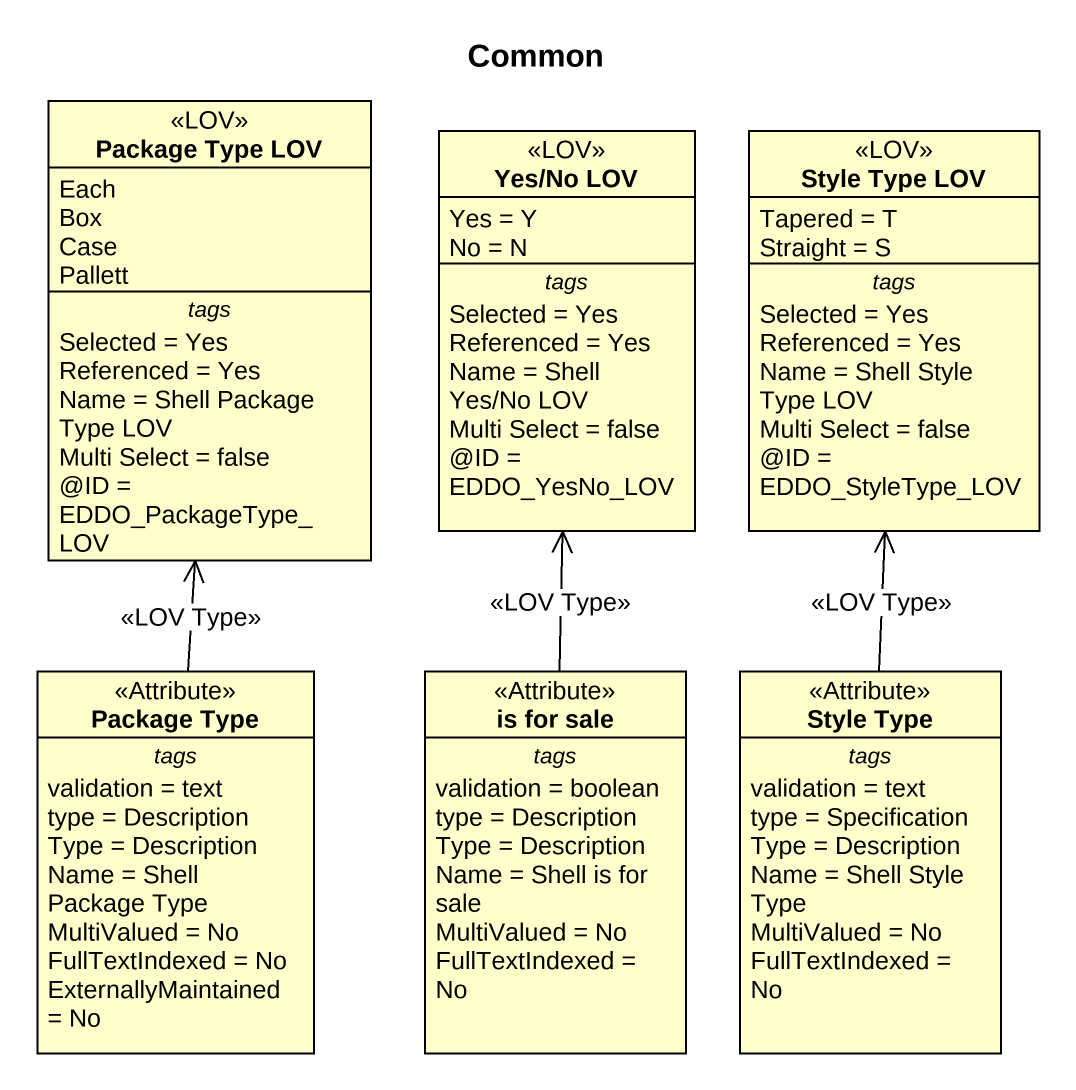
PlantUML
@startuml
title Common
hide circle
hide empty members
enum "Package Type LOV" as Package_Type_LOV <<LOV>> {
  Each
  Box
  Case
  Pallett
  -- tags --
  Selected = Yes
  Referenced = Yes
  Name = Shell Package Type LOV
  Multi Select = false
  ~@ID = EDDO_PackageType_LOV
}
enum "Yes/No LOV" as Yes_No_LOV <<LOV>> {
  Yes = Y
  No = N
  -- tags --
  Selected = Yes
  Referenced = Yes
  Name = Shell Yes/No LOV
  Multi Select = false
  ~@ID = EDDO_YesNo_LOV
}
enum "Style Type LOV" as Style_Type_LOV <<LOV>> {
  Tapered = T
  Straight = S
  -- tags --
  Selected = Yes
  Referenced = Yes
  Name = Shell Style Type LOV
  Multi Select = false
  ~@ID = EDDO_StyleType_LOV
}
class "Package Type" as Package_Type <<Attribute>> {
  -- tags --
  validation = text
  type = Description
  Type = Description
  Name = Shell Package Type
  MultiValued = No
  FullTextIndexed = No
  ExternallyMaintained = No
}
class "is for sale" as is_for_sale <<Attribute>> {
  -- tags --
  validation = boolean
  type = Description
  Type = Description
  Name = Shell is for sale
  MultiValued = No
  FullTextIndexed = No
}
class "Style Type" as Style_Type <<Attribute>> {
  -- tags --
  validation = text
  type = Specification
  Type = Description
  Name = Shell Style Type
  MultiValued = No
  FullTextIndexed = No
}
Package_Type -up-> Package_Type_LOV : <<LOV Type>>
is_for_sale -up-> Yes_No_LOV : <<LOV Type>>
Style_Type -up-> Style_Type_LOV : <<LOV Type>>
@enduml
